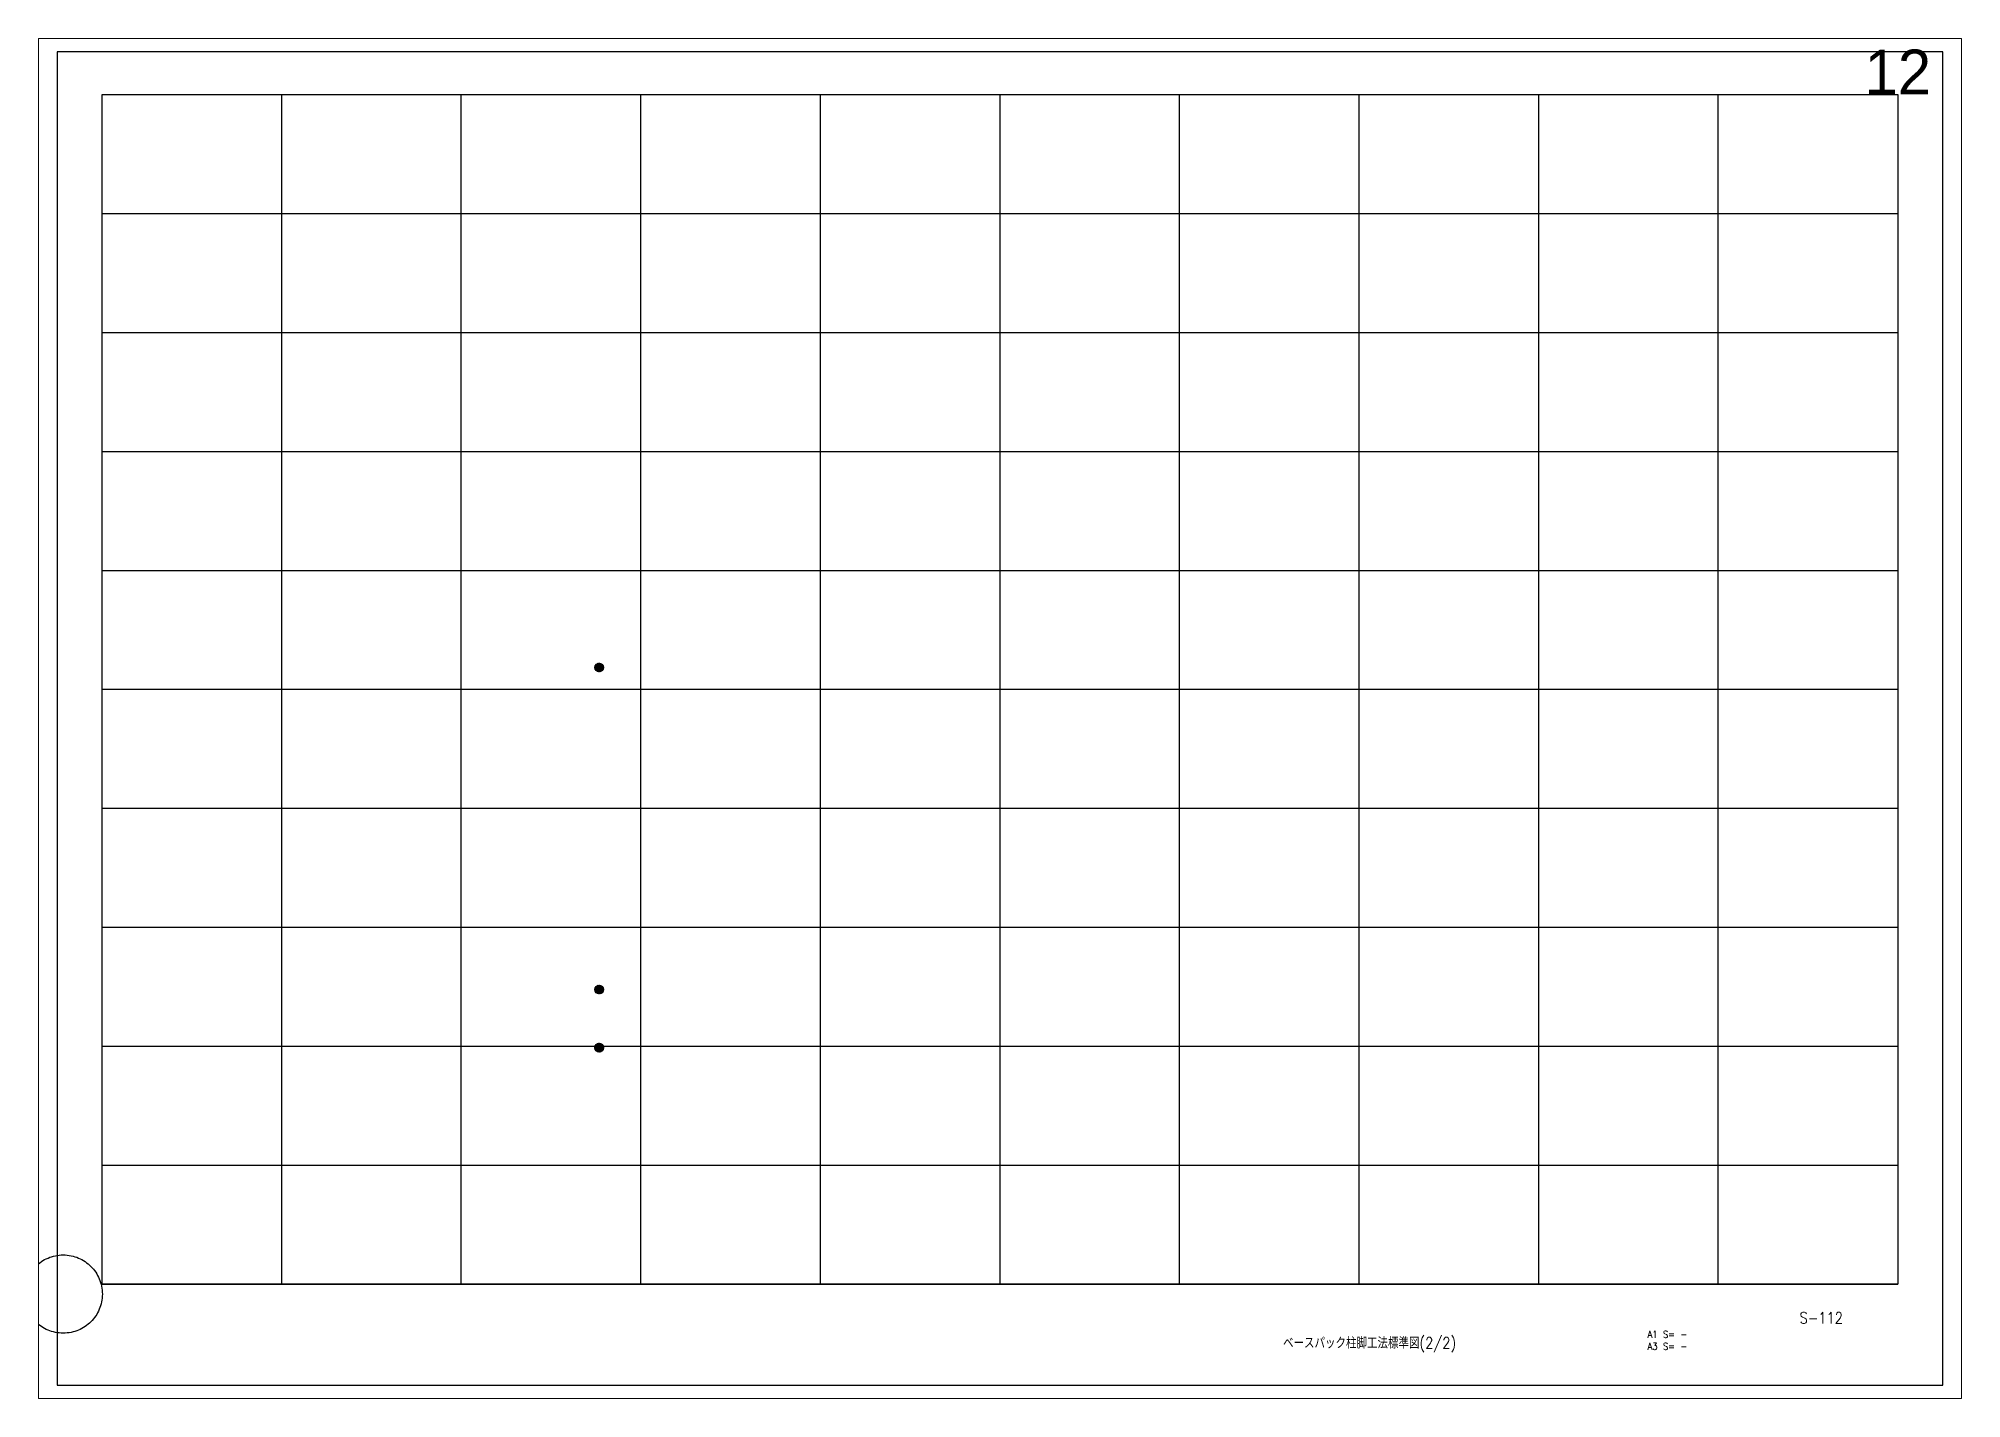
# Paper-space layout '12' of a CAD drawing. Extents: x -23 to 863, y -16 to 610.
# The model-space entities are those that its viewports show. They can reach past a viewport. Long polylines and large blocks are cut down to what shows.
import ezdxf

# ---------------------------------------------------------------- set-up
doc = ezdxf.new("R2010")
doc.units = 0
doc.header["$MEASUREMENT"] = 0
doc.layers.get('0').update_dxf_attribs({"color": 3, "linetype": 'CONTINUOUS'})
doc.layers.get('Defpoints').update_dxf_attribs({"color": 251, "linetype": 'CONTINUOUS'})
doc.layers.add('99_レイアウト枠', color=251, linetype='CONTINUOUS', plot=False)
doc.layers.add('99_頁番号', color=6, linetype='CONTINUOUS')
doc.layers.add('注記', color=3, linetype='CONTINUOUS')
doc.styles.add('DRACAD', font='txt', dxfattribs={"width": 0.85, "bigfont": 'extfont2'})
doc.styles.get("Standard").update_dxf_attribs({"font": 'Osaka.ttc'})

# ---------------------------------------------------------------- blocks, each defined once
blk = doc.blocks.new('標準図マーク')
h = blk.add_hatch()
h.set_pattern_fill('ANSI31', color=256, scale=200)
h.paths.add_polyline_path([(7471, -387120, 1), (6971, -387120, 1)])
blk.add_circle((7221, -387120), 250)

msp = doc.modelspace()

# ---------------------------------------------------------------- linework, layer by layer
at = {"layer": '99_レイアウト枠'}
for p, q in [((305000, -307250), (305000, -174750)), ((325000, -307250), (325000, -174750)), ((345000, -307250), (345000, -174750)), ((365000, -307250), (365000, -174750)), ((385000, -307250), (385000, -174750)), ((405000, -307250), (405000, -174750)), ((425000, -307250), (425000, -174750)), ((445000, -307250), (445000, -174750)), ((465000, -307250), (465000, -174750)), ((485000, -307250), (485000, -174750)), ((305000, -188000), (505000, -188000)), ((305000, -201250), (505000, -201250)), ((305000, -214500), (505000, -214500)), ((305000, -227750), (505000, -227750)), ((305000, -241000), (505000, -241000)), ((305000, -254250), (505000, -254250)), ((305000, -267500), (505000, -267500)), ((305000, -280750), (505000, -280750)), ((305000, -294000), (505000, -294000)), ((305000, -307250), (505000, -307250))]:
    msp.add_line(p, q, dxfattribs=at)
for points in [[(300000, -318500), (510000, -318500), (510000, -170000), (300000, -170000)], [(305000, -174750), (505000, -174750), (505000, -307250), (305000, -307250)]]:
    msp.add_lwpolyline(points, close=True, dxfattribs=at)
at = {"layer": 'Defpoints'}
msp.add_circle((300658.8, -308351.9), 4357.9, dxfattribs=at)

# ---------------------------------------------------------------- block references
at = {"layer": '注記', "xscale": 1.960421890447962, "yscale": 1.960421890447962, "zscale": 1.960421890447962}
for p in [(346194.2, 520351.6), (346194.2, 484476.1), (346194.2, 478006.7)]:
    msp.add_blockref('標準図マーク', p, dxfattribs=at)

# ---------------------------------------------------------------- texts
at = {"layer": '99_レイアウト枠', "insert": (505000, -174750), "char_height": 5000, "attachment_point": 8}
msp.add_mtext('12', dxfattribs=at)
at = {"layer": '99_頁番号', "attachment_point": 4, "style": 'DRACAD'}
for s, insert, char_height in [('{S-112}', (494058.6, -311003.9), 1250), ('A1 S= - ^JA3 S= - ', (477130.6, -313507.5), 800), ('{  ベースパック柱脚工法標準図(2/2)  }', (434630.6, -314003.9), 1250)]:
    msp.add_mtext(s, dxfattribs=dict(at, insert=insert, char_height=char_height))

psp = doc.layouts.new('12')

# ---------------------------------------------------------------- viewports
at = {"layer": 'Defpoints'}
psp.add_viewport(center=(420, 297), size=(885.46, 626.16), view_center_point=(405000, -244250), view_height=151474.0693, dxfattribs=at)

doc.saveas('drawing.dxf')
